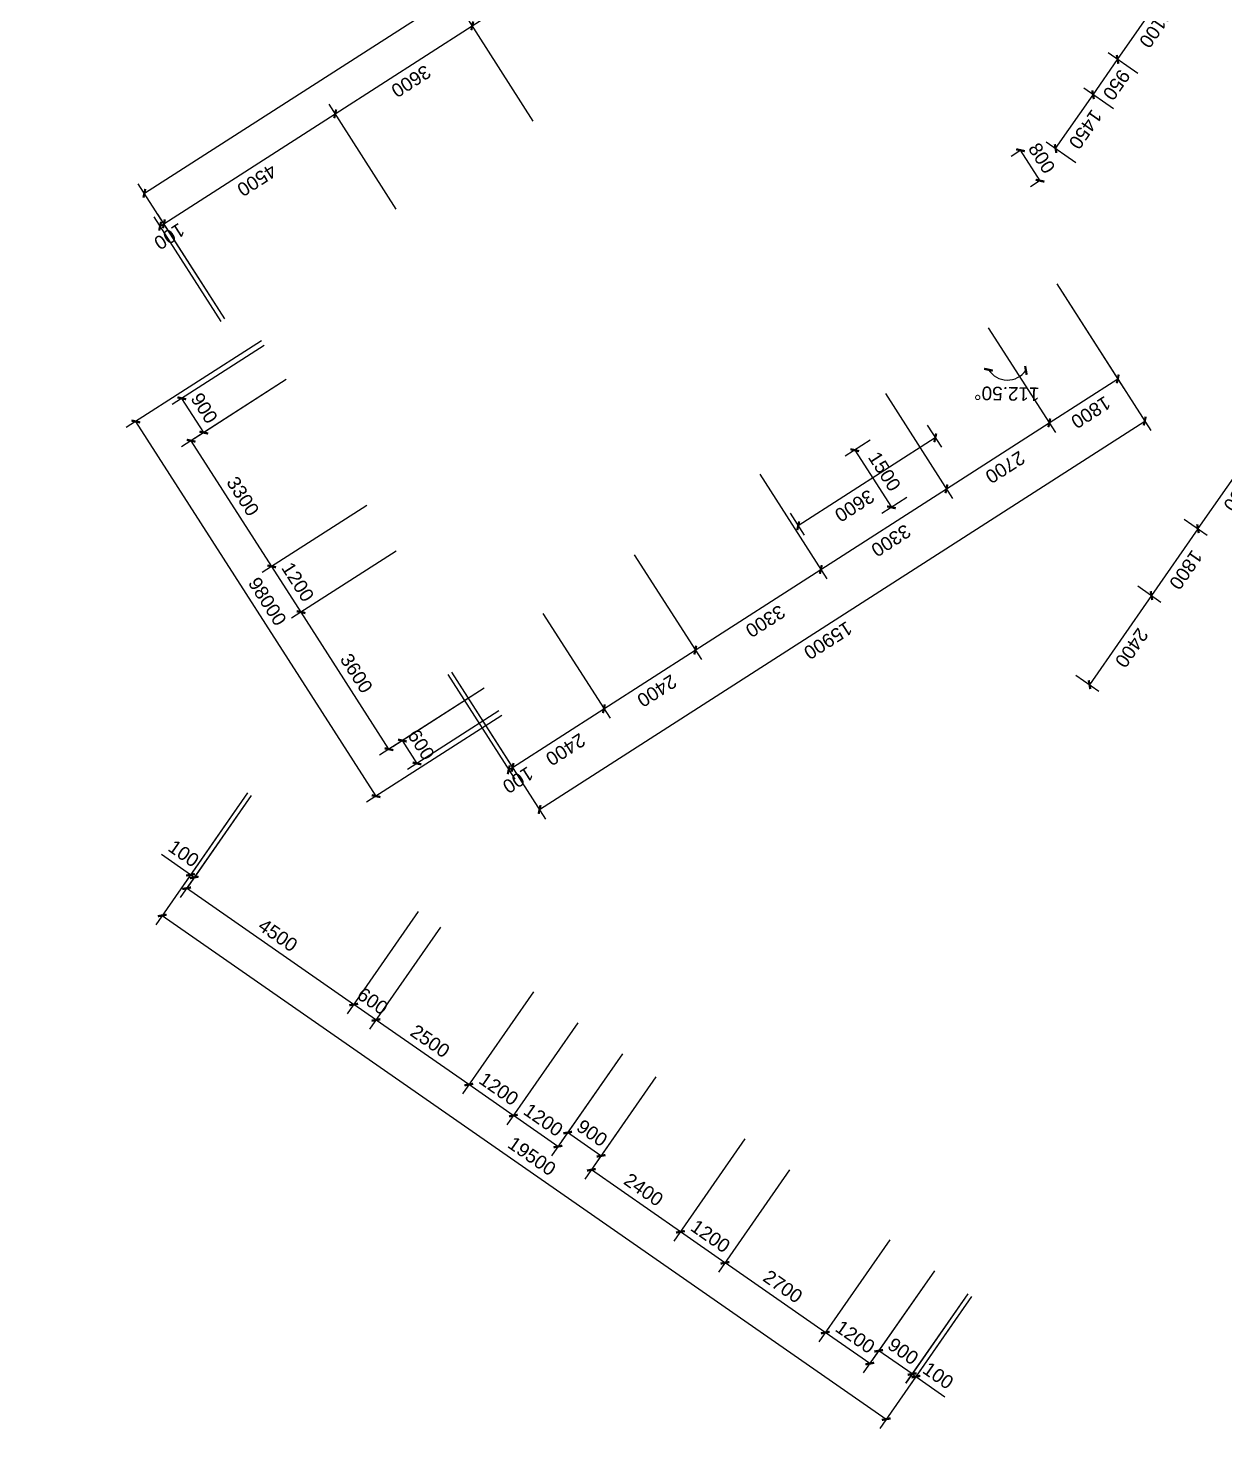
# Model space of a CAD drawing. Header units: millimetres. Extents: x -1802252 to 80507, y -1575242 to 571462.
# Drawn here: x -1797140 to -1770673, y -1066872 to -1035866 of the extents above; entities that cross this region are included whole.
import ezdxf

# ---------------------------------------------------------------- set-up
doc = ezdxf.new("R2010")
doc.units = ezdxf.units.MM
for name, color, linetype in [('AXIS', 3, 'Continuous'), ('PUB_DIM', 3, 'Continuous'), ('PUB_WINDW', 7, 'Continuous'), ('WINDOW', 2, 'Continuous')]:
    doc.layers.add(name, color=color, linetype=linetype)
doc.styles.add('DIM_FONT', font='SIMPLEX', dxfattribs={"width": 0.8})
doc.styles.get("Standard").update_dxf_attribs({"font": 'arial.ttf'})
doc.dimstyles.new('NORMAL', dxfattribs={"dimscale": 2, "dimtxt": 300, "dimasz": 1, "dimexe": 250, "dimexo": 300, "dimgap": 0.09, "dimtad": 1, "dimtoh": 1, "dimdec": 0, "dimzin": 0, "dimdsep": 46, "dimtxsty": 'DIM_FONT', "dimcen": 0.09, "dimadec": 0, "dimazin": 0, "dimtfac": 1, "dimtdec": 0, "dimtix": 1, "dimtofl": 0, "dimtmove": 2, "dimatfit": 3, "dimfxl": 1, "dimtolj": 1, "dimtzin": 0, "dimarcsym": 0})

# ---------------------------------------------------------------- blocks, each defined once
blk = doc.blocks.new('_DIMX')
at = {"const_width": 50}
blk.add_lwpolyline([(-70, -70), (70, 70)], dxfattribs=at)
blk = doc.blocks.new('*D68')
at = {"color": 0, "linetype": 'ByBlock', "transparency": 16777216}
for p, q in [((1210927, 74505), (1213468, 73453)), ((1213236, 73548), (1212778, 72441)), ((1210468, 73397), (1213008, 72344))]:
    blk.add_line(p, q, dxfattribs=at)
at = {"layer": 'DEFPOINTS', "color": 0, "linetype": 'ByBlock', "transparency": 16777216}
for p in [(1210650, 74620), (1210191, 73512), (1212777, 72440)]:
    blk.add_point(p, dxfattribs=at)
at = {"color": 0, "linetype": 'ByBlock', "transparency": 16777216}
for p, rotation in [((1213237, 73549), 67.4999999999952), ((1212777, 72440), 247.4999999999952)]:
    blk.add_blockref('_DIMX', p, dxfattribs=dict(at, rotation=rotation))
at = {"color": 7, "linetype": 'ByBlock', "transparency": 16777216, "insert": (1212730, 73109), "char_height": 300, "attachment_point": 5, "rotation": 67.5}
blk.add_mtext('\\A1;1200', dxfattribs=at)
blk = doc.blocks.new('*D62')
at = {"color": 0, "linetype": 'ByBlock', "transparency": 16777216}
for p, q in [((1212580, 78496), (1215860, 77137)), ((1215628, 77232), (1211864, 68145)), ((1208815, 69407), (1212095, 68048))]:
    blk.add_line(p, q, dxfattribs=at)
at = {"layer": 'DEFPOINTS', "color": 0, "linetype": 'ByBlock', "transparency": 16777216}
for p in [(1212303, 78610), (1208538, 69521), (1211864, 68144)]:
    blk.add_point(p, dxfattribs=at)
at = {"color": 0, "linetype": 'ByBlock', "transparency": 16777216}
for p, rotation in [((1215629, 77233), 67.50000000000168), ((1211864, 68144), 247.5000000000016)]:
    blk.add_blockref('_DIMX', p, dxfattribs=dict(at, rotation=rotation))
at = {"color": 7, "linetype": 'ByBlock', "transparency": 16777216, "insert": (1213469, 72803), "char_height": 300, "attachment_point": 5, "rotation": 67.5}
blk.add_mtext('\\A1;98000', dxfattribs=at)
blk = doc.blocks.new('*D60')
at = {"color": 0, "linetype": 'ByBlock', "transparency": 16777216}
for p, q in [((1210468, 73397), (1213008, 72344)), ((1212777, 72439), (1211515, 69392)), ((1209205, 70348), (1211746, 69296))]:
    blk.add_line(p, q, dxfattribs=at)
at = {"layer": 'DEFPOINTS', "color": 0, "linetype": 'ByBlock', "transparency": 16777216}
for p in [(1210191, 73512), (1208928, 70463), (1211515, 69391)]:
    blk.add_point(p, dxfattribs=at)
at = {"color": 0, "linetype": 'ByBlock', "transparency": 16777216}
for p, rotation in [((1212777, 72440), 67.4999999999952), ((1211515, 69391), 247.4999999999952)]:
    blk.add_blockref('_DIMX', p, dxfattribs=dict(at, rotation=rotation))
at = {"color": 7, "linetype": 'ByBlock', "transparency": 16777216, "insert": (1211869, 71030), "char_height": 300, "attachment_point": 5, "rotation": 67.5}
blk.add_mtext('\\A1;3300', dxfattribs=at)
blk = doc.blocks.new('*D57')
at = {"color": 0, "linetype": 'ByBlock', "transparency": 16777216}
for p, q in [((1195020, 74209), (1193967, 71669)), ((1200437, 69259), (1194064, 71899)), ((1201395, 71569), (1200342, 69028))]:
    blk.add_line(p, q, dxfattribs=at)
at = {"layer": 'DEFPOINTS', "color": 0, "linetype": 'ByBlock', "transparency": 16777216}
for p in [(1195135, 74486), (1194063, 71900), (1201509, 71846)]:
    blk.add_point(p, dxfattribs=at)
at = {"color": 0, "linetype": 'ByBlock', "transparency": 16777216}
for p, rotation in [((1194063, 71900), 157.5000000000016), ((1200438, 69259), 337.5000000000016)]:
    blk.add_blockref('_DIMX', p, dxfattribs=dict(at, rotation=rotation))
at = {"color": 7, "linetype": 'ByBlock', "transparency": 16777216, "insert": (1197365, 70856), "char_height": 300, "attachment_point": 5, "rotation": 337.5}
blk.add_mtext('\\A1;6900', dxfattribs=at)
blk = doc.blocks.new('*D61')
at = {"color": 0, "linetype": 'ByBlock', "transparency": 16777216}
for p, q in [((1209205, 70348), (1211438, 69423)), ((1208861, 69516), (1211094, 68591)), ((1211207, 69518), (1210863, 68688))]:
    blk.add_line(p, q, dxfattribs=at)
at = {"layer": 'DEFPOINTS', "color": 0, "linetype": 'ByBlock', "transparency": 16777216}
for p in [(1208928, 70463), (1208583, 69631), (1210863, 68687)]:
    blk.add_point(p, dxfattribs=at)
at = {"color": 0, "linetype": 'ByBlock', "transparency": 16777216}
for p, rotation in [((1211207, 69519), 67.4999999999952), ((1210863, 68687), 247.4999999999952)]:
    blk.add_blockref('_DIMX', p, dxfattribs=dict(at, rotation=rotation))
at = {"color": 7, "linetype": 'ByBlock', "transparency": 16777216, "insert": (1210758, 69217), "char_height": 300, "attachment_point": 5, "rotation": 67.5}
blk.add_mtext('\\A1;900', dxfattribs=at)
blk = doc.blocks.new('*D63')
at = {"color": 0, "linetype": 'ByBlock', "transparency": 16777216}
for p, q in [((1208878, 68469), (1207826, 65928)), ((1208970, 68431), (1207918, 65890)), ((1207920, 66160), (1207919, 66160)), ((1208014, 66121), (1207921, 66159)), ((1208015, 66121), (1208016, 66120))]:
    blk.add_line(p, q, dxfattribs=at)
at = {"layer": 'DEFPOINTS', "color": 0, "linetype": 'ByBlock', "transparency": 16777216}
for p in [(1208993, 68746), (1209085, 68708), (1207921, 66159)]:
    blk.add_point(p, dxfattribs=at)
at = {"color": 0, "linetype": 'ByBlock', "transparency": 16777216}
for p, rotation in [((1207921, 66159), 337.500000000041), ((1208014, 66121), 157.5000000000411)]:
    blk.add_blockref('_DIMX', p, dxfattribs=dict(at, rotation=rotation))
at = {"color": 7, "linetype": 'ByBlock', "transparency": 16777216, "insert": (1208082, 66417), "char_height": 300, "attachment_point": 5, "rotation": 337.5}
blk.add_mtext('\\A1;100', dxfattribs=at)
blk = doc.blocks.new('*D53')
at = {"color": 0, "linetype": 'ByBlock', "transparency": 16777216}
for p, q in [((1201395, 71569), (1200342, 69028)), ((1204721, 70191), (1203668, 67650)), ((1203763, 67882), (1200439, 69259))]:
    blk.add_line(p, q, dxfattribs=at)
at = {"layer": 'DEFPOINTS', "color": 0, "linetype": 'ByBlock', "transparency": 16777216}
for p in [(1201509, 71846), (1204835, 70468), (1200438, 69259)]:
    blk.add_point(p, dxfattribs=at)
at = {"color": 0, "linetype": 'ByBlock', "transparency": 16777216}
for p, rotation in [((1200438, 69259), 157.5000000000016), ((1203764, 67881), 337.5000000000016)]:
    blk.add_blockref('_DIMX', p, dxfattribs=dict(at, rotation=rotation))
at = {"color": 7, "linetype": 'ByBlock', "transparency": 16777216, "insert": (1202216, 68847), "char_height": 300, "attachment_point": 5, "rotation": 337.5}
blk.add_mtext('\\A1;3600', dxfattribs=at)
blk = doc.blocks.new('*D52')
at = {"color": 0, "linetype": 'ByBlock', "transparency": 16777216}
for p, q in [((1204721, 70191), (1203668, 67650)), ((1208878, 68469), (1207826, 65928)), ((1207920, 66160), (1203765, 67881))]:
    blk.add_line(p, q, dxfattribs=at)
at = {"layer": 'DEFPOINTS', "color": 0, "linetype": 'ByBlock', "transparency": 16777216}
for p in [(1204835, 70468), (1208993, 68746), (1203764, 67881)]:
    blk.add_point(p, dxfattribs=at)
at = {"color": 0, "linetype": 'ByBlock', "transparency": 16777216}
for p, rotation in [((1203764, 67881), 157.5000000000016), ((1207921, 66159), 337.5000000000016)]:
    blk.add_blockref('_DIMX', p, dxfattribs=dict(at, rotation=rotation))
at = {"color": 7, "linetype": 'ByBlock', "transparency": 16777216, "insert": (1205957, 67298), "char_height": 300, "attachment_point": 5, "rotation": 337.5}
blk.add_mtext('\\A1;4500', dxfattribs=at)
blk = doc.blocks.new('*D90')
at = {"color": 0, "linetype": 'ByBlock', "transparency": 16777216}
for p, q in [((1198000, 88407), (1198000, 89029)), ((1200400, 88407), (1200400, 89029)), ((1198001, 88779), (1200399, 88779))]:
    blk.add_line(p, q, dxfattribs=at)
at = {"layer": 'DEFPOINTS', "color": 0, "linetype": 'ByBlock', "transparency": 16777216}
for p in [(1200400, 88779), (1198000, 88107), (1200400, 88107)]:
    blk.add_point(p, dxfattribs=at)
at = {"color": 0, "linetype": 'ByBlock', "transparency": 16777216, "rotation": 180}
blk.add_blockref('_DIMX', (1198000, 88779), dxfattribs=at)
at = {"color": 0, "linetype": 'ByBlock', "transparency": 16777216}
blk.add_blockref('_DIMX', (1200400, 88779), dxfattribs=at)
at = {"color": 7, "linetype": 'ByBlock', "transparency": 16777216, "insert": (1199200, 89079), "char_height": 300, "attachment_point": 5}
blk.add_mtext('\\A1;2400', dxfattribs=at)
blk = doc.blocks.new('*D51')
at = {"color": 0, "linetype": 'ByBlock', "transparency": 16777216}
for p, q in [((1197738, 83123), (1198790, 85663)), ((1200356, 84744), (1198695, 85432)), ((1199401, 82434), (1200453, 84975))]:
    blk.add_line(p, q, dxfattribs=at)
at = {"layer": 'DEFPOINTS', "color": 0, "linetype": 'ByBlock', "transparency": 16777216}
for p in [(1198694, 85432), (1197623, 82846), (1199286, 82157)]:
    blk.add_point(p, dxfattribs=at)
at = {"color": 0, "linetype": 'ByBlock', "transparency": 16777216}
for p, rotation in [((1198694, 85432), 157.5000000000019), ((1200357, 84744), 337.5000000000019)]:
    blk.add_blockref('_DIMX', p, dxfattribs=dict(at, rotation=rotation))
at = {"color": 7, "linetype": 'ByBlock', "transparency": 16777216, "insert": (1199641, 85365), "char_height": 300, "attachment_point": 5, "rotation": 337.5}
blk.add_mtext('\\A1;1800', dxfattribs=at)
blk = doc.blocks.new('*D48')
at = {"color": 0, "linetype": 'ByBlock', "transparency": 16777216}
for p, q in [((1197738, 83123), (1199213, 86685)), ((1213806, 80370), (1199119, 86454)), ((1212427, 77038), (1213903, 80600))]:
    blk.add_line(p, q, dxfattribs=at)
at = {"layer": 'DEFPOINTS', "color": 0, "linetype": 'ByBlock', "transparency": 16777216}
for p in [(1199118, 86454), (1197623, 82846), (1212313, 76761)]:
    blk.add_point(p, dxfattribs=at)
at = {"color": 0, "linetype": 'ByBlock', "transparency": 16777216}
for p, rotation in [((1199118, 86454), 157.5000000000019), ((1213807, 80370), 337.5000000000019)]:
    blk.add_blockref('_DIMX', p, dxfattribs=dict(at, rotation=rotation))
at = {"color": 7, "linetype": 'ByBlock', "transparency": 16777216, "insert": (1207097, 83474), "char_height": 300, "attachment_point": 5, "rotation": 337.5}
blk.add_mtext('\\A1;15900', dxfattribs=at)
blk = doc.blocks.new('*D46')
at = {"color": 0, "linetype": 'ByBlock', "transparency": 16777216}
blk.add_arc((1199700, 83161), 497, 337.6152, 89.8848, dxfattribs=at)
at = {"layer": 'DEFPOINTS', "color": 0, "linetype": 'ByBlock', "transparency": 16777216}
for p in [(1199700, 85756), (1198100, 83823), (1199700, 83161), (1200181, 83289), (1200394, 82873)]:
    blk.add_point(p, dxfattribs=at)
at = {"color": 0, "linetype": 'ByBlock', "transparency": 16777216}
for p, rotation in [((1199700, 83658), 179.9424154106151), ((1200160, 82970), 247.5575845893898)]:
    blk.add_blockref('_DIMX', p, dxfattribs=dict(at, rotation=rotation))
at = {"color": 7, "linetype": 'ByBlock', "transparency": 16777216, "insert": (1200363, 83604), "char_height": 300, "attachment_point": 5, "rotation": 303.75}
blk.add_mtext('\\A1;112.50°', dxfattribs=at)
blk = doc.blocks.new('*D106')
at = {"color": 0, "linetype": 'ByBlock', "transparency": 16777216}
for p, q in [((1190800, 81947), (1190800, 81148)), ((1192900, 81947), (1192900, 81148)), ((1192899, 81398), (1190801, 81398))]:
    blk.add_line(p, q, dxfattribs=at)
at = {"layer": 'DEFPOINTS', "color": 0, "linetype": 'ByBlock', "transparency": 16777216}
for p in [(1190800, 82247), (1192900, 82247), (1190800, 81398)]:
    blk.add_point(p, dxfattribs=at)
at = {"color": 0, "linetype": 'ByBlock', "transparency": 16777216, "rotation": 180}
blk.add_blockref('_DIMX', (1190800, 81398), dxfattribs=at)
at = {"color": 0, "linetype": 'ByBlock', "transparency": 16777216}
blk.add_blockref('_DIMX', (1192900, 81398), dxfattribs=at)
at = {"color": 7, "linetype": 'ByBlock', "transparency": 16777216, "insert": (1191850, 81698), "char_height": 300, "attachment_point": 5}
blk.add_mtext('\\A1;2100', dxfattribs=at)
blk = doc.blocks.new('*D105')
at = {"color": 0, "linetype": 'ByBlock', "transparency": 16777216}
for p, q in [((1192900, 81947), (1192900, 81148)), ((1193850, 81947), (1193850, 81148)), ((1193849, 81398), (1192901, 81398))]:
    blk.add_line(p, q, dxfattribs=at)
at = {"layer": 'DEFPOINTS', "color": 0, "linetype": 'ByBlock', "transparency": 16777216}
for p in [(1192900, 82247), (1193850, 82247), (1192900, 81398)]:
    blk.add_point(p, dxfattribs=at)
at = {"color": 0, "linetype": 'ByBlock', "transparency": 16777216, "rotation": 180}
blk.add_blockref('_DIMX', (1192900, 81398), dxfattribs=at)
at = {"color": 0, "linetype": 'ByBlock', "transparency": 16777216}
blk.add_blockref('_DIMX', (1193850, 81398), dxfattribs=at)
at = {"color": 7, "linetype": 'ByBlock', "transparency": 16777216, "insert": (1193375, 81698), "char_height": 300, "attachment_point": 5}
blk.add_mtext('\\A1;950', dxfattribs=at)
blk = doc.blocks.new('*D104')
at = {"color": 0, "linetype": 'ByBlock', "transparency": 16777216}
for p, q in [((1193850, 81947), (1193850, 81148)), ((1195300, 81947), (1195300, 81148)), ((1195299, 81398), (1193851, 81398))]:
    blk.add_line(p, q, dxfattribs=at)
at = {"layer": 'DEFPOINTS', "color": 0, "linetype": 'ByBlock', "transparency": 16777216}
for p in [(1193850, 82247), (1195300, 82247), (1193850, 81398)]:
    blk.add_point(p, dxfattribs=at)
at = {"color": 0, "linetype": 'ByBlock', "transparency": 16777216, "rotation": 180}
blk.add_blockref('_DIMX', (1193850, 81398), dxfattribs=at)
at = {"color": 0, "linetype": 'ByBlock', "transparency": 16777216}
blk.add_blockref('_DIMX', (1195300, 81398), dxfattribs=at)
at = {"color": 7, "linetype": 'ByBlock', "transparency": 16777216, "insert": (1194575, 81698), "char_height": 300, "attachment_point": 5}
blk.add_mtext('\\A1;1450', dxfattribs=at)
blk = doc.blocks.new('*D95')
at = {"color": 0, "linetype": 'ByBlock', "transparency": 16777216}
for p, q in [((1196079, 81521), (1195773, 80783)), ((1196097, 81514), (1196310, 81426)), ((1195791, 80775), (1196004, 80687))]:
    blk.add_line(p, q, dxfattribs=at)
at = {"layer": 'DEFPOINTS', "color": 0, "linetype": 'ByBlock', "transparency": 16777216}
for p in [(1195820, 81629), (1195514, 80890), (1195773, 80782)]:
    blk.add_point(p, dxfattribs=at)
at = {"color": 0, "linetype": 'ByBlock', "transparency": 16777216}
for p, rotation in [((1196079, 81521), 67.50000000001661), ((1195773, 80782), 247.5000000000166)]:
    blk.add_blockref('_DIMX', p, dxfattribs=dict(at, rotation=rotation))
at = {"color": 7, "linetype": 'ByBlock', "transparency": 16777216, "insert": (1195649, 81267), "char_height": 300, "attachment_point": 5, "rotation": 67.5}
blk.add_mtext('\\A1;800', dxfattribs=at)
blk = doc.blocks.new('*D100')
at = {"color": 0, "linetype": 'ByBlock', "transparency": 16777216}
for p, q in [((1217492, 94356), (1220744, 94356)), ((1220494, 74857), (1220494, 94355)), ((1217492, 74856), (1220744, 74856))]:
    blk.add_line(p, q, dxfattribs=at)
at = {"layer": 'DEFPOINTS', "color": 0, "linetype": 'ByBlock', "transparency": 16777216}
for p in [(1217192, 94356), (1220494, 94356), (1217192, 74856)]:
    blk.add_point(p, dxfattribs=at)
at = {"color": 0, "linetype": 'ByBlock', "transparency": 16777216}
for p, rotation in [((1220494, 94356), 90), ((1220494, 74856), 270)]:
    blk.add_blockref('_DIMX', p, dxfattribs=dict(at, rotation=rotation))
at = {"color": 7, "linetype": 'ByBlock', "transparency": 16777216, "insert": (1220194, 84606), "char_height": 300, "attachment_point": 5, "rotation": 90}
blk.add_mtext('\\A1;19500', dxfattribs=at)
blk = doc.blocks.new('*D81')
at = {"color": 0, "linetype": 'ByBlock', "transparency": 16777216}
for p, q in [((1217192, 92156), (1219942, 92156)), ((1219692, 92155), (1219692, 89457)), ((1217192, 89456), (1219942, 89456))]:
    blk.add_line(p, q, dxfattribs=at)
at = {"layer": 'DEFPOINTS', "color": 0, "linetype": 'ByBlock', "transparency": 16777216}
for p in [(1216892, 92156), (1216892, 89456), (1219692, 89456)]:
    blk.add_point(p, dxfattribs=at)
at = {"color": 0, "linetype": 'ByBlock', "transparency": 16777216}
for p, rotation in [((1219692, 92156), 90), ((1219692, 89456), 270)]:
    blk.add_blockref('_DIMX', p, dxfattribs=dict(at, rotation=rotation))
at = {"color": 7, "linetype": 'ByBlock', "transparency": 16777216, "insert": (1219392, 90806), "char_height": 300, "attachment_point": 5, "rotation": 90}
blk.add_mtext('\\A1;2700', dxfattribs=at)
blk = doc.blocks.new('*D73')
at = {"color": 0, "linetype": 'ByBlock', "transparency": 16777216}
for p, q in [((1217192, 82556), (1219942, 82556)), ((1219692, 82555), (1219692, 80057)), ((1217192, 80056), (1219942, 80056))]:
    blk.add_line(p, q, dxfattribs=at)
at = {"layer": 'DEFPOINTS', "color": 0, "linetype": 'ByBlock', "transparency": 16777216}
for p in [(1216892, 82556), (1216892, 80056), (1219692, 80056)]:
    blk.add_point(p, dxfattribs=at)
at = {"color": 0, "linetype": 'ByBlock', "transparency": 16777216}
for p, rotation in [((1219692, 82556), 90), ((1219692, 80056), 270)]:
    blk.add_blockref('_DIMX', p, dxfattribs=dict(at, rotation=rotation))
at = {"color": 7, "linetype": 'ByBlock', "transparency": 16777216, "insert": (1219392, 81306), "char_height": 300, "attachment_point": 5, "rotation": 90}
blk.add_mtext('\\A1;2500', dxfattribs=at)
blk = doc.blocks.new('*D70')
at = {"color": 0, "linetype": 'ByBlock', "transparency": 16777216}
for p, q in [((1204944, 80138), (1205996, 82678)), ((1208949, 81185), (1205902, 82447)), ((1207993, 78875), (1209045, 81416))]:
    blk.add_line(p, q, dxfattribs=at)
at = {"layer": 'DEFPOINTS', "color": 0, "linetype": 'ByBlock', "transparency": 16777216}
for p in [(1205901, 82447), (1204829, 79861), (1207878, 78598)]:
    blk.add_point(p, dxfattribs=at)
at = {"color": 0, "linetype": 'ByBlock', "transparency": 16777216}
for p, rotation in [((1205901, 82447), 157.5000000000019), ((1208949, 81185), 337.5000000000019)]:
    blk.add_blockref('_DIMX', p, dxfattribs=dict(at, rotation=rotation))
at = {"color": 7, "linetype": 'ByBlock', "transparency": 16777216, "insert": (1207540, 82093), "char_height": 300, "attachment_point": 5, "rotation": 337.5}
blk.add_mtext('\\A1;3300', dxfattribs=at)
blk = doc.blocks.new('*D56')
at = {"color": 0, "linetype": 'ByBlock', "transparency": 16777216}
for p, q in [((1201941, 82557), (1202163, 83094)), ((1202069, 82862), (1205393, 81486)), ((1205267, 81179), (1205490, 81716))]:
    blk.add_line(p, q, dxfattribs=at)
at = {"layer": 'DEFPOINTS', "color": 0, "linetype": 'ByBlock', "transparency": 16777216}
for p in [(1201826, 82280), (1205394, 81485), (1205152, 80902)]:
    blk.add_point(p, dxfattribs=at)
at = {"color": 0, "linetype": 'ByBlock', "transparency": 16777216}
for p, rotation in [((1202068, 82863), 157.500000000002), ((1205394, 81485), 337.500000000002)]:
    blk.add_blockref('_DIMX', p, dxfattribs=dict(at, rotation=rotation))
at = {"color": 7, "linetype": 'ByBlock', "transparency": 16777216, "insert": (1204319, 82255), "char_height": 300, "attachment_point": 5, "rotation": 337.5}
blk.add_mtext('\\A1;3600', dxfattribs=at)
blk = doc.blocks.new('*D55')
at = {"color": 0, "linetype": 'ByBlock', "transparency": 16777216}
for p, q in [((1203506, 83100), (1204113, 82848)), ((1203309, 81559), (1203882, 82943)), ((1202932, 81714), (1203539, 81462))]:
    blk.add_line(p, q, dxfattribs=at)
at = {"layer": 'DEFPOINTS', "color": 0, "linetype": 'ByBlock', "transparency": 16777216}
for p in [(1203229, 83214), (1203882, 82944), (1202655, 81828)]:
    blk.add_point(p, dxfattribs=at)
at = {"color": 0, "linetype": 'ByBlock', "transparency": 16777216}
for p, rotation in [((1203882, 82944), 67.49999999999433), ((1203308, 81558), 247.4999999999943)]:
    blk.add_blockref('_DIMX', p, dxfattribs=dict(at, rotation=rotation))
at = {"color": 7, "linetype": 'ByBlock', "transparency": 16777216, "insert": (1203318, 82366), "char_height": 300, "attachment_point": 5, "rotation": 67.5}
blk.add_mtext('\\A1;1500', dxfattribs=at)
blk = doc.blocks.new('*D50')
at = {"color": 0, "linetype": 'ByBlock', "transparency": 16777216}
for p, q in [((1199401, 82434), (1200453, 84975)), ((1202851, 83711), (1200358, 84743)), ((1201895, 81401), (1202948, 83941))]:
    blk.add_line(p, q, dxfattribs=at)
at = {"layer": 'DEFPOINTS', "color": 0, "linetype": 'ByBlock', "transparency": 16777216}
for p in [(1200357, 84744), (1199286, 82157), (1201780, 81123)]:
    blk.add_point(p, dxfattribs=at)
at = {"color": 0, "linetype": 'ByBlock', "transparency": 16777216}
for p, rotation in [((1200357, 84744), 157.5000000000019), ((1202852, 83710), 337.5000000000019)]:
    blk.add_blockref('_DIMX', p, dxfattribs=dict(at, rotation=rotation))
at = {"color": 7, "linetype": 'ByBlock', "transparency": 16777216, "insert": (1201719, 84504), "char_height": 300, "attachment_point": 5, "rotation": 337.5}
blk.add_mtext('\\A1;2700', dxfattribs=at)
blk = doc.blocks.new('*D49')
at = {"color": 0, "linetype": 'ByBlock', "transparency": 16777216}
for p, q in [((1201895, 81401), (1202948, 83941)), ((1205900, 82448), (1202853, 83710)), ((1204944, 80138), (1205996, 82678))]:
    blk.add_line(p, q, dxfattribs=at)
at = {"layer": 'DEFPOINTS', "color": 0, "linetype": 'ByBlock', "transparency": 16777216}
for p in [(1202852, 83710), (1201780, 81123), (1204829, 79861)]:
    blk.add_point(p, dxfattribs=at)
at = {"color": 0, "linetype": 'ByBlock', "transparency": 16777216}
for p, rotation in [((1202852, 83710), 157.5000000000019), ((1205901, 82447), 337.5000000000019)]:
    blk.add_blockref('_DIMX', p, dxfattribs=dict(at, rotation=rotation))
at = {"color": 7, "linetype": 'ByBlock', "transparency": 16777216, "insert": (1204491, 83356), "char_height": 300, "attachment_point": 5, "rotation": 337.5}
blk.add_mtext('\\A1;3300', dxfattribs=at)
blk = doc.blocks.new('*D47')
at = {"color": 0, "linetype": 'ByBlock', "transparency": 16777216}
for p, q in [((1217192, 83756), (1219942, 83756)), ((1219692, 83755), (1219692, 82557)), ((1217192, 82556), (1219942, 82556))]:
    blk.add_line(p, q, dxfattribs=at)
at = {"layer": 'DEFPOINTS', "color": 0, "linetype": 'ByBlock', "transparency": 16777216}
for p in [(1216892, 83756), (1216892, 82556), (1219692, 82556)]:
    blk.add_point(p, dxfattribs=at)
at = {"color": 0, "linetype": 'ByBlock', "transparency": 16777216}
for p, rotation in [((1219692, 83756), 90), ((1219692, 82556), 270)]:
    blk.add_blockref('_DIMX', p, dxfattribs=dict(at, rotation=rotation))
at = {"color": 7, "linetype": 'ByBlock', "transparency": 16777216, "insert": (1219392, 83156), "char_height": 300, "attachment_point": 5, "rotation": 90}
blk.add_mtext('\\A1;1200', dxfattribs=at)
blk = doc.blocks.new('*D69')
at = {"color": 0, "linetype": 'ByBlock', "transparency": 16777216}
for p, q in [((1207993, 78875), (1209045, 81416)), ((1211166, 80267), (1208950, 81184)), ((1210210, 77956), (1211262, 80497))]:
    blk.add_line(p, q, dxfattribs=at)
at = {"layer": 'DEFPOINTS', "color": 0, "linetype": 'ByBlock', "transparency": 16777216}
for p in [(1208949, 81185), (1207878, 78598), (1210095, 77679)]:
    blk.add_point(p, dxfattribs=at)
at = {"color": 0, "linetype": 'ByBlock', "transparency": 16777216}
for p, rotation in [((1208949, 81185), 157.5000000000019), ((1211167, 80266), 337.5000000000019)]:
    blk.add_blockref('_DIMX', p, dxfattribs=dict(at, rotation=rotation))
at = {"color": 7, "linetype": 'ByBlock', "transparency": 16777216, "insert": (1210173, 81003), "char_height": 300, "attachment_point": 5, "rotation": 337.5}
blk.add_mtext('\\A1;2400', dxfattribs=at)
blk = doc.blocks.new('*D66')
at = {"color": 0, "linetype": 'ByBlock', "transparency": 16777216}
for p, q in [((1210210, 77956), (1211262, 80497)), ((1213383, 79348), (1211168, 80266)), ((1212427, 77038), (1213480, 79579))]:
    blk.add_line(p, q, dxfattribs=at)
at = {"layer": 'DEFPOINTS', "color": 0, "linetype": 'ByBlock', "transparency": 16777216}
for p in [(1211167, 80266), (1210095, 77679), (1212313, 76761)]:
    blk.add_point(p, dxfattribs=at)
at = {"color": 0, "linetype": 'ByBlock', "transparency": 16777216}
for p, rotation in [((1211167, 80266), 157.5000000000019), ((1213384, 79348), 337.5000000000019)]:
    blk.add_blockref('_DIMX', p, dxfattribs=dict(at, rotation=rotation))
at = {"color": 7, "linetype": 'ByBlock', "transparency": 16777216, "insert": (1212390, 80084), "char_height": 300, "attachment_point": 5, "rotation": 337.5}
blk.add_mtext('\\A1;2400', dxfattribs=at)
blk = doc.blocks.new('*D65')
at = {"color": 0, "linetype": 'ByBlock', "transparency": 16777216}
for p, q in [((1212305, 77831), (1214845, 76779)), ((1214614, 76874), (1213237, 73550)), ((1210927, 74505), (1213468, 73453))]:
    blk.add_line(p, q, dxfattribs=at)
at = {"layer": 'DEFPOINTS', "color": 0, "linetype": 'ByBlock', "transparency": 16777216}
for p in [(1212027, 77946), (1210650, 74620), (1213237, 73549)]:
    blk.add_point(p, dxfattribs=at)
at = {"color": 0, "linetype": 'ByBlock', "transparency": 16777216}
for p, rotation in [((1214614, 76875), 67.4999999999952), ((1213237, 73549), 247.4999999999952)]:
    blk.add_blockref('_DIMX', p, dxfattribs=dict(at, rotation=rotation))
at = {"color": 7, "linetype": 'ByBlock', "transparency": 16777216, "insert": (1213648, 75326), "char_height": 300, "attachment_point": 5, "rotation": 67.5}
blk.add_mtext('\\A1;3600', dxfattribs=at)
blk = doc.blocks.new('*D99')
at = {"color": 0, "linetype": 'ByBlock', "transparency": 16777216}
for p, q in [((1217192, 79456), (1219942, 79456)), ((1219692, 79455), (1219692, 74957)), ((1217192, 74956), (1219942, 74956))]:
    blk.add_line(p, q, dxfattribs=at)
at = {"layer": 'DEFPOINTS', "color": 0, "linetype": 'ByBlock', "transparency": 16777216}
for p in [(1216892, 79456), (1216892, 74956), (1219692, 74956)]:
    blk.add_point(p, dxfattribs=at)
at = {"color": 0, "linetype": 'ByBlock', "transparency": 16777216}
for p, rotation in [((1219692, 79456), 90), ((1219692, 74956), 270)]:
    blk.add_blockref('_DIMX', p, dxfattribs=dict(at, rotation=rotation))
at = {"color": 7, "linetype": 'ByBlock', "transparency": 16777216, "insert": (1219392, 77206), "char_height": 300, "attachment_point": 5, "rotation": 90}
blk.add_mtext('\\A1;4500', dxfattribs=at)
blk = doc.blocks.new('*D72')
at = {"color": 0, "linetype": 'ByBlock', "transparency": 16777216}
for p, q in [((1217192, 80056), (1219942, 80056)), ((1219692, 80057), (1219692, 80058)), ((1219692, 80056), (1219692, 79456)), ((1217192, 79456), (1219942, 79456)), ((1219692, 79455), (1219692, 79454))]:
    blk.add_line(p, q, dxfattribs=at)
at = {"layer": 'DEFPOINTS', "color": 0, "linetype": 'ByBlock', "transparency": 16777216}
for p in [(1216892, 80056), (1216892, 79456), (1219692, 79456)]:
    blk.add_point(p, dxfattribs=at)
at = {"color": 0, "linetype": 'ByBlock', "transparency": 16777216}
for p, rotation in [((1219692, 80056), 270), ((1219692, 79456), 90)]:
    blk.add_blockref('_DIMX', p, dxfattribs=dict(at, rotation=rotation))
at = {"color": 7, "linetype": 'ByBlock', "transparency": 16777216, "insert": (1219392, 79756), "char_height": 300, "attachment_point": 5, "rotation": 90}
blk.add_mtext('\\A1;600', dxfattribs=at)
blk = doc.blocks.new('*D71')
at = {"color": 0, "linetype": 'ByBlock', "transparency": 16777216}
for p, q in [((1217192, 74957), (1219649, 74957)), ((1217192, 74857), (1219649, 74857)), ((1219399, 74958), (1219399, 74959)), ((1219399, 74957), (1219399, 74857)), ((1219399, 74856), (1219399, 74075))]:
    blk.add_line(p, q, dxfattribs=at)
at = {"layer": 'DEFPOINTS', "color": 0, "linetype": 'ByBlock', "transparency": 16777216}
for p in [(1216892, 74957), (1216892, 74857), (1219399, 74857)]:
    blk.add_point(p, dxfattribs=at)
at = {"color": 0, "linetype": 'ByBlock', "transparency": 16777216}
for p, rotation in [((1219399, 74957), 270), ((1219399, 74857), 90)]:
    blk.add_blockref('_DIMX', p, dxfattribs=dict(at, rotation=rotation))
at = {"color": 7, "linetype": 'ByBlock', "transparency": 16777216, "insert": (1219099, 74465), "char_height": 300, "attachment_point": 5, "rotation": 90}
blk.add_mtext('\\A1;100', dxfattribs=at)
blk = doc.blocks.new('*D67')
at = {"color": 0, "linetype": 'ByBlock', "transparency": 16777216}
for p, q in [((1212427, 77038), (1213480, 79579)), ((1212520, 77000), (1213572, 79540)), ((1213383, 79348), (1213382, 79348)), ((1213476, 79309), (1213384, 79348)), ((1213477, 79309), (1213478, 79309))]:
    blk.add_line(p, q, dxfattribs=at)
at = {"layer": 'DEFPOINTS', "color": 0, "linetype": 'ByBlock', "transparency": 16777216}
for p in [(1213384, 79348), (1212313, 76761), (1212405, 76723)]:
    blk.add_point(p, dxfattribs=at)
at = {"color": 0, "linetype": 'ByBlock', "transparency": 16777216}
for p, rotation in [((1213384, 79348), 337.5000000000019), ((1213476, 79309), 157.5000000000019)]:
    blk.add_blockref('_DIMX', p, dxfattribs=dict(at, rotation=rotation))
at = {"color": 7, "linetype": 'ByBlock', "transparency": 16777216, "insert": (1213545, 79606), "char_height": 300, "attachment_point": 5, "rotation": 337.5}
blk.add_mtext('\\A1;100', dxfattribs=at)
blk = doc.blocks.new('*D64')
at = {"color": 0, "linetype": 'ByBlock', "transparency": 16777216}
for p, q in [((1212534, 78386), (1214750, 77468)), ((1212305, 77831), (1214520, 76914)), ((1214518, 77563), (1214290, 77010))]:
    blk.add_line(p, q, dxfattribs=at)
at = {"layer": 'DEFPOINTS', "color": 0, "linetype": 'ByBlock', "transparency": 16777216}
for p in [(1212257, 78500), (1212027, 77946), (1214289, 77009)]:
    blk.add_point(p, dxfattribs=at)
at = {"color": 0, "linetype": 'ByBlock', "transparency": 16777216}
for p, rotation in [((1214519, 77564), 67.4999999999901), ((1214289, 77009), 247.4999999999901)]:
    blk.add_blockref('_DIMX', p, dxfattribs=dict(at, rotation=rotation))
at = {"color": 7, "linetype": 'ByBlock', "transparency": 16777216, "insert": (1214127, 77401), "char_height": 300, "attachment_point": 5, "rotation": 67.5}
blk.add_mtext('\\A1;600', dxfattribs=at)
blk = doc.blocks.new('*D92')
at = {"color": 0, "linetype": 'ByBlock', "transparency": 16777216}
for p, q in [((1202200, 88407), (1202200, 89029)), ((1204600, 88407), (1204600, 89029)), ((1202201, 88779), (1204599, 88779))]:
    blk.add_line(p, q, dxfattribs=at)
at = {"layer": 'DEFPOINTS', "color": 0, "linetype": 'ByBlock', "transparency": 16777216}
for p in [(1204600, 88779), (1202200, 88107), (1204600, 88107)]:
    blk.add_point(p, dxfattribs=at)
at = {"color": 0, "linetype": 'ByBlock', "transparency": 16777216, "rotation": 180}
blk.add_blockref('_DIMX', (1202200, 88779), dxfattribs=at)
at = {"color": 0, "linetype": 'ByBlock', "transparency": 16777216}
blk.add_blockref('_DIMX', (1204600, 88779), dxfattribs=at)
at = {"color": 7, "linetype": 'ByBlock', "transparency": 16777216, "insert": (1203400, 89079), "char_height": 300, "attachment_point": 5}
blk.add_mtext('\\A1;2400', dxfattribs=at)
blk = doc.blocks.new('*D91')
at = {"color": 0, "linetype": 'ByBlock', "transparency": 16777216}
for p, q in [((1200400, 88407), (1200400, 89029)), ((1202200, 88407), (1202200, 89029)), ((1200401, 88779), (1202199, 88779))]:
    blk.add_line(p, q, dxfattribs=at)
at = {"layer": 'DEFPOINTS', "color": 0, "linetype": 'ByBlock', "transparency": 16777216}
for p in [(1202200, 88779), (1200400, 88107), (1202200, 88107)]:
    blk.add_point(p, dxfattribs=at)
at = {"color": 0, "linetype": 'ByBlock', "transparency": 16777216, "rotation": 180}
blk.add_blockref('_DIMX', (1200400, 88779), dxfattribs=at)
at = {"color": 0, "linetype": 'ByBlock', "transparency": 16777216}
blk.add_blockref('_DIMX', (1202200, 88779), dxfattribs=at)
at = {"color": 7, "linetype": 'ByBlock', "transparency": 16777216, "insert": (1201300, 89079), "char_height": 300, "attachment_point": 5}
blk.add_mtext('\\A1;1800', dxfattribs=at)
blk = doc.blocks.new('*D85')
at = {"color": 0, "linetype": 'ByBlock', "transparency": 16777216}
for p, q in [((1217192, 85856), (1219566, 85856)), ((1219316, 85855), (1219316, 84957)), ((1217192, 84956), (1219566, 84956))]:
    blk.add_line(p, q, dxfattribs=at)
at = {"layer": 'DEFPOINTS', "color": 0, "linetype": 'ByBlock', "transparency": 16777216}
for p in [(1216892, 85856), (1216892, 84956), (1219316, 84956)]:
    blk.add_point(p, dxfattribs=at)
at = {"color": 0, "linetype": 'ByBlock', "transparency": 16777216}
for p, rotation in [((1219316, 85856), 90), ((1219316, 84956), 270)]:
    blk.add_blockref('_DIMX', p, dxfattribs=dict(at, rotation=rotation))
at = {"color": 7, "linetype": 'ByBlock', "transparency": 16777216, "insert": (1219016, 85406), "char_height": 300, "attachment_point": 5, "rotation": 90}
blk.add_mtext('\\A1;900', dxfattribs=at)
blk = doc.blocks.new('*D84')
at = {"color": 0, "linetype": 'ByBlock', "transparency": 16777216}
for p, q in [((1217192, 84956), (1219942, 84956)), ((1219692, 84955), (1219692, 83757)), ((1217192, 83756), (1219942, 83756))]:
    blk.add_line(p, q, dxfattribs=at)
at = {"layer": 'DEFPOINTS', "color": 0, "linetype": 'ByBlock', "transparency": 16777216}
for p in [(1216892, 84956), (1216892, 83756), (1219692, 83756)]:
    blk.add_point(p, dxfattribs=at)
at = {"color": 0, "linetype": 'ByBlock', "transparency": 16777216}
for p, rotation in [((1219692, 84956), 90), ((1219692, 83756), 270)]:
    blk.add_blockref('_DIMX', p, dxfattribs=dict(at, rotation=rotation))
at = {"color": 7, "linetype": 'ByBlock', "transparency": 16777216, "insert": (1219392, 84356), "char_height": 300, "attachment_point": 5, "rotation": 90}
blk.add_mtext('\\A1;1200', dxfattribs=at)
blk = doc.blocks.new('*D83')
at = {"color": 0, "linetype": 'ByBlock', "transparency": 16777216}
for p, q in [((1217192, 88256), (1219942, 88256)), ((1219692, 88255), (1219692, 85857)), ((1217192, 85856), (1219942, 85856))]:
    blk.add_line(p, q, dxfattribs=at)
at = {"layer": 'DEFPOINTS', "color": 0, "linetype": 'ByBlock', "transparency": 16777216}
for p in [(1216892, 88256), (1216892, 85856), (1219692, 85856)]:
    blk.add_point(p, dxfattribs=at)
at = {"color": 0, "linetype": 'ByBlock', "transparency": 16777216}
for p, rotation in [((1219692, 88256), 90), ((1219692, 85856), 270)]:
    blk.add_blockref('_DIMX', p, dxfattribs=dict(at, rotation=rotation))
at = {"color": 7, "linetype": 'ByBlock', "transparency": 16777216, "insert": (1219392, 87056), "char_height": 300, "attachment_point": 5, "rotation": 90}
blk.add_mtext('\\A1;2400', dxfattribs=at)
blk = doc.blocks.new('*D82')
at = {"color": 0, "linetype": 'ByBlock', "transparency": 16777216}
for p, q in [((1217192, 89456), (1219942, 89456)), ((1219692, 89455), (1219692, 88257)), ((1217192, 88256), (1219942, 88256))]:
    blk.add_line(p, q, dxfattribs=at)
at = {"layer": 'DEFPOINTS', "color": 0, "linetype": 'ByBlock', "transparency": 16777216}
for p in [(1216892, 89456), (1216892, 88256), (1219692, 88256)]:
    blk.add_point(p, dxfattribs=at)
at = {"color": 0, "linetype": 'ByBlock', "transparency": 16777216}
for p, rotation in [((1219692, 89456), 90), ((1219692, 88256), 270)]:
    blk.add_blockref('_DIMX', p, dxfattribs=dict(at, rotation=rotation))
at = {"color": 7, "linetype": 'ByBlock', "transparency": 16777216, "insert": (1219392, 88856), "char_height": 300, "attachment_point": 5, "rotation": 90}
blk.add_mtext('\\A1;1200', dxfattribs=at)
blk = doc.blocks.new('*D88')
at = {"color": 0, "linetype": 'ByBlock', "transparency": 16777216}
for p, q in [((1217192, 94256), (1219598, 94256)), ((1219348, 94255), (1219348, 93357)), ((1217192, 93356), (1219598, 93356))]:
    blk.add_line(p, q, dxfattribs=at)
at = {"layer": 'DEFPOINTS', "color": 0, "linetype": 'ByBlock', "transparency": 16777216}
for p in [(1216892, 94256), (1216892, 93356), (1219348, 93356)]:
    blk.add_point(p, dxfattribs=at)
at = {"color": 0, "linetype": 'ByBlock', "transparency": 16777216}
for p, rotation in [((1219348, 94256), 90), ((1219348, 93356), 270)]:
    blk.add_blockref('_DIMX', p, dxfattribs=dict(at, rotation=rotation))
at = {"color": 7, "linetype": 'ByBlock', "transparency": 16777216, "insert": (1219048, 93806), "char_height": 300, "attachment_point": 5, "rotation": 90}
blk.add_mtext('\\A1;900', dxfattribs=at)
blk = doc.blocks.new('*D87')
at = {"color": 0, "linetype": 'ByBlock', "transparency": 16777216}
for p, q in [((1217192, 93356), (1219942, 93356)), ((1219692, 93355), (1219692, 92157)), ((1217192, 92156), (1219942, 92156))]:
    blk.add_line(p, q, dxfattribs=at)
at = {"layer": 'DEFPOINTS', "color": 0, "linetype": 'ByBlock', "transparency": 16777216}
for p in [(1216892, 93356), (1216892, 92156), (1219692, 92156)]:
    blk.add_point(p, dxfattribs=at)
at = {"color": 0, "linetype": 'ByBlock', "transparency": 16777216}
for p, rotation in [((1219692, 93356), 90), ((1219692, 92156), 270)]:
    blk.add_blockref('_DIMX', p, dxfattribs=dict(at, rotation=rotation))
at = {"color": 7, "linetype": 'ByBlock', "transparency": 16777216, "insert": (1219392, 92756), "char_height": 300, "attachment_point": 5, "rotation": 90}
blk.add_mtext('\\A1;1200', dxfattribs=at)
blk = doc.blocks.new('*D86')
at = {"color": 0, "linetype": 'ByBlock', "transparency": 16777216}
for p, q in [((1219347, 94359), (1219347, 95140)), ((1217192, 94358), (1219597, 94358)), ((1219347, 94258), (1219347, 94358)), ((1217192, 94258), (1219597, 94258)), ((1219347, 94257), (1219347, 94256))]:
    blk.add_line(p, q, dxfattribs=at)
at = {"layer": 'DEFPOINTS', "color": 0, "linetype": 'ByBlock', "transparency": 16777216}
for p in [(1216892, 94358), (1216892, 94258), (1219347, 94258)]:
    blk.add_point(p, dxfattribs=at)
at = {"color": 0, "linetype": 'ByBlock', "transparency": 16777216}
for p, rotation in [((1219347, 94358), 270), ((1219347, 94258), 90)]:
    blk.add_blockref('_DIMX', p, dxfattribs=dict(at, rotation=rotation))
at = {"color": 7, "linetype": 'ByBlock', "transparency": 16777216, "insert": (1219047, 94750), "char_height": 300, "attachment_point": 5, "rotation": 90}
blk.add_mtext('\\A1;100', dxfattribs=at)
blk = doc.blocks.new('*D54')
at = {"color": 0, "linetype": 'ByBlock', "transparency": 16777216}
for p, q in [((1193080, 75013), (1191721, 71733)), ((1207614, 65421), (1191818, 71964)), ((1208878, 68469), (1207519, 65189))]:
    blk.add_line(p, q, dxfattribs=at)
at = {"layer": 'DEFPOINTS', "color": 0, "linetype": 'ByBlock', "transparency": 16777216}
for p in [(1193194, 75290), (1191817, 71964), (1208993, 68746)]:
    blk.add_point(p, dxfattribs=at)
at = {"color": 0, "linetype": 'ByBlock', "transparency": 16777216}
for p, rotation in [((1191817, 71964), 157.5000000000017), ((1207615, 65420), 337.5000000000017)]:
    blk.add_blockref('_DIMX', p, dxfattribs=dict(at, rotation=rotation))
at = {"color": 7, "linetype": 'ByBlock', "transparency": 16777216, "insert": (1199831, 68969), "char_height": 300, "attachment_point": 5, "rotation": 337.5}
blk.add_mtext('\\A1;17100', dxfattribs=at)
blk = doc.blocks.new('1T4F53深新月')
at = {"layer": 'AXIS'}
for base, p1, p2, angle, picture, middle in [((-9257.067, 52426.976), (-11478.396, 47614.939), (-7718.568, 50087.527), 213.3302586, '*D99', (-10972.142, 50940.026)), ((-13016.895, 49954.387), (-11979.706, 47285.26), (-11478.396, 47614.939), 213.3302586, '*D72', (-13102.711, 49538.893)), ((-13518.205, 49624.709), (-14068.499, 45911.6), (-11979.706, 47285.26), 213.3302586, '*D73', (-14397.763, 48687.223)), ((-113.918, 48652.318), (-2829.019, 45282.121), (412.202, 45902.191), 190.8302586, '*D60', (-1678.159, 48047.627)), ((-15606.999, 48251.048), (-15071.12, 45252.243), (-14068.499, 45911.6), 213.3302586, '*D47', (-15943.47, 47670.715)), ((-4533.765, 47806.768), (-7543.522, 44380.201), (-4007.645, 45056.641), 190.8302586, '*D65', (-6245.333, 47173.892)), ((-3355.139, 48032.248), (-4007.645, 45056.641), (-2829.019, 45282.121), 190.8302586, '*D68', (-3888.082, 47624.852)), ((-16609.619, 47591.691), (-16073.741, 44592.886), (-15071.12, 45252.243), 213.3302586, '*D84', (-16946.091, 47011.358)), ((-18364.206, 46437.817), (-18830.948, 42779.654), (-16825.706, 44098.368), 213.3302586, '*D83', (-19201.987, 45527.804)), ((-9459.936, 44743.579), (-6728.599, 45367.918), (-6709.809, 45269.699), 280.8302586, '*D67', (-9763.987, 44736.319)), ((-9008.976, 42386.328), (-6709.809, 45269.699), (-6258.849, 42912.448), 280.8302586, '*D66', (-9529.112, 43508.584)), ((-20369.447, 45119.103), (-19833.569, 42120.297), (-18830.948, 42779.654), 213.3302586, '*D82', (-20705.918, 44538.769)), ((-21372.068, 44459.746), (-22089.465, 40636.744), (-19833.569, 42120.297), 213.3302586, '*D81', (-22335.177, 43467.314)), ((-23627.965, 42976.192), (-23092.086, 39977.387), (-22089.465, 40636.744), 213.3302586, '*D87', (-23964.436, 42395.859)), ((-8558.015, 40029.076), (-6258.849, 42912.448), (-5807.889, 40555.196), 280.8302586, '*D69', (-9078.152, 41151.332)), ((6082.791, 39470.128), (2656.224, 42479.886), (3332.664, 38944.008), 100.8302586, '*D53', (5449.914, 41181.697)), ((-7937.945, 36787.855), (-5807.889, 40555.196), (-5187.818, 37313.975), 280.8302586, '*D70', (-8542.637, 38352.096)), ((7379.301, 32693.03), (3332.664, 38944.008), (4629.174, 32166.91), 100.8302586, '*D57', (6436.389, 36025.209)), ((-7317.875, 33546.634), (-5187.818, 37313.975), (-4567.748, 34072.754), 280.8302586, '*D49', (-7922.567, 35110.875)), ((-6810.545, 30894.726), (-4567.748, 34072.754), (-4060.418, 31420.846), 280.8302586, '*D50', (-7358.867, 32164.31)), ((-6472.325, 29126.788), (-4060.418, 31420.846), (-3722.198, 29652.908), 280.8302586, '*D51', (-6936.091, 29954.387))]:
    dim = blk.add_linear_dim(base=base, p1=p1, p2=p2, angle=angle, dimstyle='NORMAL', dxfattribs=at)
    dim.commit()
    dim.dimension.update_dxf_attribs({"geometry": picture, "text_midpoint": middle, "insert": (723547.494, -925461.118)})
for base, p1, p2, angle, picture, middle, dimtype in [((-9013.056, 52236.107), (-7719.403, 50086.978), (-7635.851, 50141.924), 213.3302586, '*D71', (-8685.533, 52451.497), 128), ((-17405.642, 46618.18), (-16825.706, 44098.368), (-16073.741, 44592.886), 213.3302586, '*D85', (-17781.625, 46370.921), 128), ((-8003.516, 46784.675), (-8132.835, 44267.461), (-7543.522, 44380.201), 10.8302586, '*D64', (-8298.173, 46728.305), 129), ((-7558.625, 28918.97), (-6709.809, 45269.699), (-3722.198, 29652.908), 280.8302586, '*D48', (-9158.218, 37280.338), 129), ((-24441.57, 42029.418), (-23844.052, 39482.869), (-23092.086, 39977.387), 33.3302586, '*D88', (-24817.553, 41782.159), 129), ((-25194.572, 41532.837), (-23929.274, 39426.824), (-23845.723, 39481.77), 33.3302586, '*D86', (-25605.647, 41262.5), 129)]:
    dim = blk.add_linear_dim(base=base, p1=p1, p2=p2, angle=angle, dimstyle='NORMAL', dxfattribs=at)
    dim.commit()
    dim.dimension.update_dxf_attribs({"geometry": picture, "text_midpoint": middle, "dimtype": dimtype, "insert": (723547.494, -925461.118)})
for p1, p2, distance, picture, middle in [((1791.883, 46997.951), (1810.673, 46899.732), 2800, '*D63', (4256.749, 47418.592)), ((1810.673, 46899.732), (2656.224, 42479.886), 2800, '*D52', (4688.919, 45159.559)), ((1810.673, 46899.732), (5023.764, 30104.315), 3600, '*D54', (6658.44, 39122.094))]:
    dim = blk.add_aligned_dim(p1=p1, p2=p2, distance=distance, dimstyle='NORMAL', dxfattribs=at)
    dim.commit()
    dim.dimension.update_dxf_attribs({"geometry": picture, "text_midpoint": middle, "insert": (723547.494, -925461.118)})
at = {"layer": 'PUB_DIM'}
dim = blk.add_aligned_dim(p1=(-8249.715, 44245.101), p2=(1413.052, 46093.662), distance=3600, text='98000', dimstyle='NORMAL', dxfattribs=at)
dim.commit()
dim.dimension.update_dxf_attribs({"geometry": '*D62', "text_midpoint": (-4038.402, 48410.602), "insert": (723547.494, -925461.118)})
for base, p1, p2, angle, picture, middle, dimtype in [((832.545, 48494.762), (412.202, 45902.191), (1296.171, 46071.302), 190.8302586, '*D61', (390.755, 48410.244), 128), ((-6855.446, 36893.132), (-5559.208, 33475.63), (-6235.685, 37011.697), 100.8302586, '*D56', (-6613.43, 35628.074), 129)]:
    dim = blk.add_linear_dim(base=base, p1=p1, p2=p2, angle=angle, dimstyle='NORMAL', dxfattribs=at)
    dim.commit()
    dim.dimension.update_dxf_attribs({"geometry": picture, "text_midpoint": middle, "dimtype": dimtype, "insert": (723547.494, -925461.118)})
dim = blk.add_aligned_dim(p1=(-5637.276, 34415.902), p2=(-7110.558, 34134.052), distance=-707.29, dimstyle='NORMAL', dxfattribs=at)
dim.commit()
dim.dimension.update_dxf_attribs({"geometry": '*D55', "text_midpoint": (-6450.447, 34675.013), "insert": (723547.494, -925461.118)})
at = {"layer": 'WINDOW'}
for base, p1, p2, angle, picture, middle in [((-25906.773, 42437.456), (-7799.855, 50393.129), (-24092.443, 39678.578), 213.3302586, '*D100', (-17595.64, 47544.076)), ((-12513.308, 32222.485), (-10633.686, 30586.115), (-11952.4, 32591.357), 123.3302586, '*D92', (-12104.606, 31055.025)), ((-11194.594, 30217.244), (-9644.651, 29082.184), (-10633.686, 30586.115), 123.3302586, '*D91', (-10950.731, 29300.439)), ((-10205.558, 28713.313), (-8325.937, 27076.943), (-9644.651, 29082.184), 123.3302586, '*D90', (-9796.856, 27545.853)), ((-439.643, 27296.251), (-1946.159, 28040.967), (-1149.436, 26829.467), 123.3302586, '*D104', (-1088.659, 27737.162)), ((82.348, 26502.51), (-1149.436, 26829.467), (-627.445, 26035.726), 123.3302586, '*D105', (-429.302, 26734.541)), ((1236.223, 24747.923), (-627.445, 26035.726), (526.43, 24281.14), 123.3302586, '*D106', (408.631, 25460.377))]:
    dim = blk.add_linear_dim(base=base, p1=p1, p2=p2, angle=angle, dimstyle='NORMAL', dxfattribs=at)
    dim.commit()
    dim.dimension.update_dxf_attribs({"geometry": picture, "text_midpoint": middle, "insert": (723547.494, -925461.118)})
dim = blk.add_angular_dim_2l(base=(-5498.442, 31546.207), line1=((-5268, 31953.428), (-4801.41, 29514.476)), line2=((-7295.759, 29789.089), (-5126.82, 31215.457)), dimstyle='NORMAL', override={"dimdec": 2, "dimadec": 2, "dimtdec": 2}, dxfattribs=at)
dim.commit()
dim.dimension.update_dxf_attribs({"geometry": '*D46', "text_midpoint": (-5861.351, 31526.033), "insert": (723547.494, -925461.118)})
dim = blk.add_linear_dim(base=(-981.978, 29240.926), p1=(-1715.029, 28815.133), p2=(-929.278, 28965.453), angle=10.8302586, dimstyle='NORMAL', dxfattribs=at)
dim.commit()
dim.dimension.update_dxf_attribs({"geometry": '*D95', "text_midpoint": (-1374.854, 29165.766), "dimtype": 129, "insert": (723547.494, -925461.118)})

msp = doc.modelspace()

# ---------------------------------------------------------------- block references
at = {"layer": 'PUB_WINDW', "rotation": 235.1845880182966}
msp.add_blockref('1T4F53深新月', (14090, 54931), dxfattribs=at)

doc.saveas('drawing.dxf')
